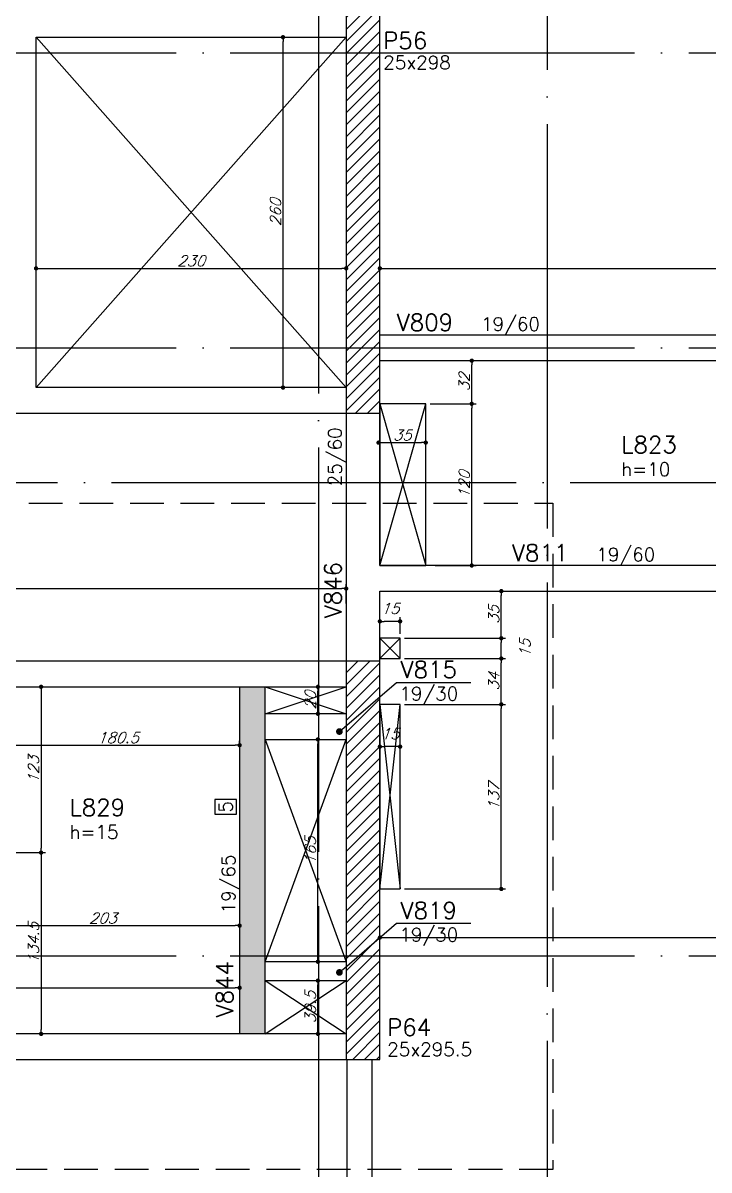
# Model space of a CAD drawing. Extents: x -5173 to 5397, y -2411 to 2089.
# Drawn here: x -1479 to -970, y 45 to 896 of the extents above; entities that cross this region are included whole.
import ezdxf
from ezdxf import colors
from ezdxf.entities.mleader import LeaderData, LeaderLine
from ezdxf.enums import TextEntityAlignment as Align
from ezdxf.math import Vec2, Vec3

# ---------------------------------------------------------------- set-up
doc = ezdxf.new("R2010")
doc.units = 0
doc.header["$LTSCALE"] = 50
doc.header["$MEASUREMENT"] = 0
doc.linetypes.add('DASHED', pattern=[0.75, 0.5, -0.25])
doc.linetypes.add('EIXO', pattern=[6.8, 6, -0.4, 0, -0.4])
doc.layers.get('0').update_dxf_attribs({"linetype": 'CONTINUOUS'})
doc.layers.get('DEFPOINTS').update_dxf_attribs({"linetype": 'CONTINUOUS'})
for name, color, linetype in [('F-AUX-RED', 1, 'CONTINUOUS'), ('F-COTAS', 106, 'CONTINUOUS'), ('F-COTAS-FUROS', 50, 'CONTINUOUS'), ('F-EIXO', 12, 'EIXO'), ('F-LAJES', 3, 'CONTINUOUS'), ('F-LAJES-DIM', 2, 'CONTINUOUS'), ('F-LAJES-NOME', 4, 'CONTINUOUS'), ('F-PILARES-DIM', 172, 'CONTINUOUS'), ('F-PILARES-HACH', 174, 'CONTINUOUS'), ('F-PILARES-NOME', 170, 'CONTINUOUS'), ('F-PILARES-S', 170, 'CONTINUOUS'), ('F-TEXTO', 6, 'CONTINUOUS'), ('F-VIGAS', 3, 'CONTINUOUS'), ('F-VIGAS-DIM', 2, 'CONTINUOUS'), ('F-VIGAS-NOME', 4, 'CONTINUOUS'), ('F-VÃO', 1, 'CONTINUOUS')]:
    doc.layers.add(name, color=color, linetype=linetype)
doc.layers.add('F-DESNIVEL-6', color=7, linetype='CONTINUOUS', true_color=0xffdebd)
doc.styles.add('CP-TEXT-INCL', font='simplex.shx', dxfattribs={"oblique": 20})
doc.styles.add('MCP', font='simplex.shx')
doc.styles.add('ROMANS', font='simplex.shx')
doc.styles.get("Standard").update_dxf_attribs({"font": 'simplex.shx'})
doc.dimstyles.new('CP-COTAS-50', dxfattribs={"dimscale": 0.64, "dimtxt": 12.5, "dimasz": 5, "dimexe": 5, "dimexo": 5, "dimgap": 2.5, "dimtad": 1, "dimdec": 1, "dimdsep": 46, "dimtxsty": 'CP-TEXT-INCL', "dimblk1": 'DOT', "dimblk2": 'DOT', "dimsah": 1, "dimcen": 9, "dimclrd": 256, "dimclre": 256, "dimclrt": 256, "dimadec": 0, "dimazin": 0, "dimtfac": 1, "dimtdec": 1, "dimtmove": 2, "dimatfit": 3, "dimldrblk": 'DOT', "dimfxl": 0, "dimtolj": 1, "dimarcsym": 0})

# ---------------------------------------------------------------- blocks, each defined once
blk = doc.blocks.new('_DOT')
at = {"color": 0, "linetype": 'ByBlock'}
blk.add_line((-0.5, 0), (-1, 0), dxfattribs=at)
at = {"color": 0, "linetype": 'ByBlock', "const_width": 0.5}
blk.add_lwpolyline([(-0.25, 0, 1), (0.25, 0, 1)], format="xyb", close=True, dxfattribs=at)
blk = doc.blocks.new('*D71')
at = {"layer": 'DEFPOINTS', "color": 0, "linetype": 'Continuous', "transparency": 16777216}
for p in [(-1259.96, 185.5), (-1259.96, 185.5), (-1259.96, 146)]:
    blk.add_point(p, dxfattribs=at)
at = {"layer": 'F-COTAS', "linetype": 'Continuous', "lineweight": -2, "transparency": 16777216}
blk.add_line((-1259.96, 149.2), (-1259.96, 182.3), dxfattribs=at)
at = {"layer": 'F-COTAS', "linetype": 'Continuous', "lineweight": -2, "transparency": 16777216, "xscale": 3.2, "yscale": 3.2, "zscale": 3.2}
for p, rotation in [((-1259.96, 185.5), 90), ((-1259.96, 146), 270)]:
    blk.add_blockref('_DOT', p, dxfattribs=dict(at, rotation=rotation))
at = {"layer": 'F-COTAS', "linetype": 'Continuous', "transparency": 16777216, "insert": (-1265.56, 165.75), "char_height": 8, "attachment_point": 5, "rotation": 90, "style": 'CP-TEXT-INCL'}
blk.add_mtext('\\A1;39.5', dxfattribs=at)
blk = doc.blocks.new('*D72')
at = {"layer": 'DEFPOINTS', "color": 0, "linetype": 'Continuous', "transparency": 16777216}
for p in [(-1259.96, 364.5), (-1259.96, 364.5), (-1259.96, 199.5)]:
    blk.add_point(p, dxfattribs=at)
at = {"layer": 'F-COTAS', "linetype": 'Continuous', "lineweight": -2, "transparency": 16777216}
blk.add_line((-1259.96, 202.7), (-1259.96, 361.3), dxfattribs=at)
at = {"layer": 'F-COTAS', "linetype": 'Continuous', "lineweight": -2, "transparency": 16777216, "xscale": 3.2, "yscale": 3.2, "zscale": 3.2}
for p, rotation in [((-1259.96, 364.5), 90), ((-1259.96, 199.5), 270)]:
    blk.add_blockref('_DOT', p, dxfattribs=dict(at, rotation=rotation))
at = {"layer": 'F-COTAS', "linetype": 'Continuous', "transparency": 16777216, "insert": (-1265.56, 282), "char_height": 8, "attachment_point": 5, "rotation": 90, "style": 'CP-TEXT-INCL'}
blk.add_mtext('\\A1;165', dxfattribs=at)
blk = doc.blocks.new('*D73')
at = {"layer": 'DEFPOINTS', "color": 0, "linetype": 'Continuous', "transparency": 16777216}
for p in [(-1259.96, 403.5), (-1259.96, 403.5), (-1259.96, 383.5)]:
    blk.add_point(p, dxfattribs=at)
at = {"layer": 'F-COTAS', "linetype": 'Continuous', "lineweight": -2, "transparency": 16777216}
blk.add_line((-1259.96, 386.7), (-1259.96, 400.3), dxfattribs=at)
at = {"layer": 'F-COTAS', "linetype": 'Continuous', "lineweight": -2, "transparency": 16777216, "xscale": 3.2, "yscale": 3.2, "zscale": 3.2}
for p, rotation in [((-1259.96, 403.5), 90), ((-1259.96, 383.5), 270)]:
    blk.add_blockref('_DOT', p, dxfattribs=dict(at, rotation=rotation))
at = {"layer": 'F-COTAS', "linetype": 'Continuous', "transparency": 16777216, "insert": (-1265.56, 393.5), "char_height": 8, "attachment_point": 5, "rotation": 90, "style": 'CP-TEXT-INCL'}
blk.add_mtext('\\A1;20', dxfattribs=at)
blk = doc.blocks.new('*D75')
at = {"layer": 'DEFPOINTS', "color": 0, "linetype": 'Continuous', "transparency": 16777216}
for p in [(-1285.84, 885.5), (-1285.84, 885.5), (-1285.84, 625.5)]:
    blk.add_point(p, dxfattribs=at)
at = {"layer": 'F-COTAS', "linetype": 'Continuous', "lineweight": -2, "transparency": 16777216}
blk.add_line((-1285.84, 628.7), (-1285.84, 882.3), dxfattribs=at)
at = {"layer": 'F-COTAS', "linetype": 'Continuous', "lineweight": -2, "transparency": 16777216, "xscale": 3.2, "yscale": 3.2, "zscale": 3.2}
for p, rotation in [((-1285.84, 885.5), 90), ((-1285.84, 625.5), 270)]:
    blk.add_blockref('_DOT', p, dxfattribs=dict(at, rotation=rotation))
at = {"layer": 'F-COTAS', "linetype": 'Continuous', "transparency": 16777216, "insert": (-1291.44, 755.5), "char_height": 8, "attachment_point": 5, "rotation": 90, "style": 'CP-TEXT-INCL'}
blk.add_mtext('\\A1;260', dxfattribs=at)
blk = doc.blocks.new('*D99')
at = {"layer": 'DEFPOINTS', "color": 0, "linetype": 'Continuous', "transparency": 16777216}
for p in [(-1469, 713.98), (-1239, 713.98), (-1239, 713.98)]:
    blk.add_point(p, dxfattribs=at)
at = {"layer": 'F-COTAS', "linetype": 'Continuous', "lineweight": -2, "transparency": 16777216}
blk.add_line((-1465.8, 713.98), (-1242.2, 713.98), dxfattribs=at)
at = {"layer": 'F-COTAS', "linetype": 'Continuous', "lineweight": -2, "transparency": 16777216, "xscale": 3.2, "yscale": 3.2, "zscale": 3.2, "rotation": 180}
blk.add_blockref('_DOT', (-1469, 713.98), dxfattribs=at)
at = {"layer": 'F-COTAS', "linetype": 'Continuous', "lineweight": -2, "transparency": 16777216, "xscale": 3.2, "yscale": 3.2, "zscale": 3.2}
blk.add_blockref('_DOT', (-1239, 713.98), dxfattribs=at)
at = {"layer": 'F-COTAS', "linetype": 'Continuous', "transparency": 16777216, "insert": (-1354, 719.58), "char_height": 8, "attachment_point": 5, "style": 'CP-TEXT-INCL'}
blk.add_mtext('\\A1;230', dxfattribs=at)
blk = doc.blocks.new('*D100')
at = {"layer": 'DEFPOINTS', "color": 0, "linetype": 'Continuous', "transparency": 16777216}
for p in [(-1214, 713.98), (-562, 713.98), (-562, 713.98)]:
    blk.add_point(p, dxfattribs=at)
at = {"layer": 'F-COTAS', "linetype": 'Continuous', "lineweight": -2, "transparency": 16777216}
blk.add_line((-1210.8, 713.98), (-565.2, 713.98), dxfattribs=at)
at = {"layer": 'F-COTAS', "linetype": 'Continuous', "lineweight": -2, "transparency": 16777216, "xscale": 3.2, "yscale": 3.2, "zscale": 3.2, "rotation": 180}
blk.add_blockref('_DOT', (-1214, 713.98), dxfattribs=at)
at = {"layer": 'F-COTAS', "linetype": 'Continuous', "lineweight": -2, "transparency": 16777216, "xscale": 3.2, "yscale": 3.2, "zscale": 3.2}
blk.add_blockref('_DOT', (-562, 713.98), dxfattribs=at)
at = {"layer": 'F-COTAS', "linetype": 'Continuous', "transparency": 16777216, "insert": (-888, 719.58), "char_height": 8, "attachment_point": 5, "style": 'CP-TEXT-INCL'}
blk.add_mtext('\\A1;652', dxfattribs=at)
blk = doc.blocks.new('*D115')
at = {"layer": 'DEFPOINTS', "color": 0, "linetype": 'Continuous', "transparency": 16777216}
for p in [(-1924.5, 180.18), (-1318, 180.18), (-1318, 180.18)]:
    blk.add_point(p, dxfattribs=at)
at = {"layer": 'F-COTAS', "linetype": 'Continuous', "lineweight": -2, "transparency": 16777216}
blk.add_line((-1921.3, 180.18), (-1321.2, 180.18), dxfattribs=at)
at = {"layer": 'F-COTAS', "linetype": 'Continuous', "lineweight": -2, "transparency": 16777216, "xscale": 3.2, "yscale": 3.2, "zscale": 3.2, "rotation": 180}
blk.add_blockref('_DOT', (-1924.5, 180.18), dxfattribs=at)
at = {"layer": 'F-COTAS', "linetype": 'Continuous', "lineweight": -2, "transparency": 16777216, "xscale": 3.2, "yscale": 3.2, "zscale": 3.2}
blk.add_blockref('_DOT', (-1318, 180.18), dxfattribs=at)
at = {"layer": 'F-COTAS', "linetype": 'Continuous', "transparency": 16777216, "insert": (-1605.51, 185.78), "char_height": 8, "attachment_point": 5, "style": 'CP-TEXT-INCL'}
blk.add_mtext('\\A1;606.5', dxfattribs=at)
blk = doc.blocks.new('*D116')
at = {"layer": 'DEFPOINTS', "color": 0, "linetype": 'Continuous', "transparency": 16777216}
for p in [(-1214, 217.48), (-562, 217.48), (-562, 217.48)]:
    blk.add_point(p, dxfattribs=at)
at = {"layer": 'F-COTAS', "linetype": 'Continuous', "lineweight": -2, "transparency": 16777216}
blk.add_line((-1210.8, 217.48), (-565.2, 217.48), dxfattribs=at)
at = {"layer": 'F-COTAS', "linetype": 'Continuous', "lineweight": -2, "transparency": 16777216, "xscale": 3.2, "yscale": 3.2, "zscale": 3.2, "rotation": 180}
blk.add_blockref('_DOT', (-1214, 217.48), dxfattribs=at)
at = {"layer": 'F-COTAS', "linetype": 'Continuous', "lineweight": -2, "transparency": 16777216, "xscale": 3.2, "yscale": 3.2, "zscale": 3.2}
blk.add_blockref('_DOT', (-562, 217.48), dxfattribs=at)
at = {"layer": 'F-COTAS', "linetype": 'Continuous', "transparency": 16777216, "insert": (-888, 223.08), "char_height": 8, "attachment_point": 5, "style": 'CP-TEXT-INCL'}
blk.add_mtext('\\A1;652', dxfattribs=at)
blk = doc.blocks.new('*D157')
at = {"layer": 'DEFPOINTS', "color": 0, "linetype": 'Continuous', "transparency": 16777216}
for p in [(-1239, 476.41), (-1924.5, 462.02), (-1239, 462.02)]:
    blk.add_point(p, dxfattribs=at)
at = {"layer": 'F-COTAS', "linetype": 'Continuous', "lineweight": -2, "transparency": 16777216}
for p, q in [((-1924.5, 465.22), (-1924.5, 479.61)), ((-1239, 465.22), (-1239, 479.61)), ((-1921.3, 476.41), (-1242.2, 476.41))]:
    blk.add_line(p, q, dxfattribs=at)
at = {"layer": 'F-COTAS', "linetype": 'Continuous', "lineweight": -2, "transparency": 16777216, "xscale": 3.2, "yscale": 3.2, "zscale": 3.2, "rotation": 180}
blk.add_blockref('_DOT', (-1924.5, 476.41), dxfattribs=at)
at = {"layer": 'F-COTAS', "linetype": 'Continuous', "lineweight": -2, "transparency": 16777216, "xscale": 3.2, "yscale": 3.2, "zscale": 3.2}
blk.add_blockref('_DOT', (-1239, 476.41), dxfattribs=at)
at = {"layer": 'F-COTAS', "linetype": 'Continuous', "transparency": 16777216, "insert": (-1581.75, 482.01), "char_height": 8, "attachment_point": 5, "style": 'CP-TEXT-INCL'}
blk.add_mtext('\\A1;685.5', dxfattribs=at)
blk = doc.blocks.new('*U183')
at = {"layer": 'F-EIXO'}
blk.add_line((0, 0), (7197, 0), dxfattribs=at)
at = {"layer": 'F-TEXTO', "style": 'ROMANS'}
blk.add_attdef('EIXO', text='', height=17.5, dxfattribs=at).set_placement((-28.2072, 0), align=Align.MIDDLE_CENTER)
blk = doc.blocks.new('*U184')
at = {"layer": 'F-EIXO'}
blk.add_line((0, 0), (7285, 0), dxfattribs=at)
at = {"layer": 'F-TEXTO', "style": 'ROMANS'}
blk.add_attdef('EIXO', text='', height=17.5, dxfattribs=at).set_placement((-28.2072, 0), align=Align.MIDDLE_CENTER)
blk = doc.blocks.new('*U191')
at = {"layer": 'F-EIXO'}
blk.add_line((0, 0), (7197, 0), dxfattribs=at)
at = {"layer": 'F-TEXTO', "style": 'ROMANS'}
blk.add_attdef('EIXO', text='', height=17.5, dxfattribs=at).set_placement((-28.2072, 0), align=Align.MIDDLE_CENTER)
blk = doc.blocks.new('*U206')
at = {"layer": 'F-EIXO'}
blk.add_line((0, 0), (0, -3027.88), dxfattribs=at)
at = {"layer": 'F-TEXTO', "style": 'ROMANS'}
blk.add_attdef('EIXO', text='', height=17.5, rotation=360, dxfattribs=at).set_placement((0, 28.21), align=Align.MIDDLE_CENTER)
blk = doc.blocks.new('*U180')
at = {"layer": 'F-EIXO'}
blk.add_line((0, 0), (7197, 0), dxfattribs=at)
at = {"layer": 'F-TEXTO', "style": 'ROMANS'}
blk.add_attdef('EIXO', text='', height=17.5, dxfattribs=at).set_placement((-28.2072, 0), align=Align.MIDDLE_CENTER)
blk = doc.blocks.new('*U179')
at = {"layer": 'F-EIXO'}
blk.add_line((0, 0), (0, -3127.88), dxfattribs=at)
at = {"layer": 'F-TEXTO', "style": 'ROMANS'}
blk.add_attdef('EIXO', text='', height=17.5, rotation=360, dxfattribs=at).set_placement((0, 28.21), align=Align.MIDDLE_CENTER)
blk = doc.blocks.new('*D316')
at = {"layer": 'DEFPOINTS', "color": 0, "linetype": 'Continuous', "transparency": 16777216}
for p in [(-3685.02, 1674.5), (-562, 1674.5), (-3446.5, -978.5)]:
    blk.add_point(p, dxfattribs=at)
at = {"layer": 'F-COTAS', "linetype": 'Continuous', "lineweight": -2, "transparency": 16777216}
for p, q in [((-565.2, 1674.5), (-3688.22, 1674.5)), ((-3685.02, -975.3), (-3685.02, 1671.3)), ((-3449.7, -978.5), (-3688.22, -978.5))]:
    blk.add_line(p, q, dxfattribs=at)
at = {"layer": 'F-COTAS', "linetype": 'Continuous', "lineweight": -2, "transparency": 16777216, "xscale": 3.2, "yscale": 3.2, "zscale": 3.2}
for p, rotation in [((-3685.02, 1674.5), 90), ((-3685.02, -978.5), 270)]:
    blk.add_blockref('_DOT', p, dxfattribs=dict(at, rotation=rotation))
at = {"layer": 'F-COTAS', "linetype": 'Continuous', "transparency": 16777216, "insert": (-3690.62, 348), "char_height": 8, "attachment_point": 5, "rotation": 90, "style": 'CP-TEXT-INCL'}
blk.add_mtext('\\A1;2653', dxfattribs=at)
blk = doc.blocks.new('*U8')
at = {"layer": 'F-VIGAS-DIM', "color": 1}
blk.add_lwpolyline([(0, 0), (11, 0), (11, 16), (0, 16)], close=True, dxfattribs=at)
at = {"layer": 'F-VIGAS-DIM', "style": 'MCP'}
blk.add_attdef('DIM', text='', height=10, dxfattribs=at).set_placement((5.5, 8), align=Align.MIDDLE_CENTER)
blk = doc.blocks.new('*U437')
at = {"layer": 'F-VÃO'}
for p, q in [((0, 0), (34, 120)), ((0, 120), (34, 0))]:
    blk.add_line(p, q, dxfattribs=at)
at = {"layer": 'F-VÃO', "color": 3}
blk.add_lwpolyline([(0, 0), (34, 0), (34, 120), (0, 120)], close=True, dxfattribs=at)
blk = doc.blocks.new('*U482')
at = {"layer": 'F-VÃO'}
for p, q in [((0, 0), (15, 15)), ((0, 15), (15, 0))]:
    blk.add_line(p, q, dxfattribs=at)
at = {"layer": 'F-VÃO', "color": 3}
blk.add_lwpolyline([(0, 0), (15, 0), (15, 15), (0, 15)], close=True, dxfattribs=at)
blk = doc.blocks.new('*U485')
at = {"layer": 'F-VÃO'}
for p, q in [((0, 0), (15, 137)), ((0, 137), (15, 0))]:
    blk.add_line(p, q, dxfattribs=at)
at = {"layer": 'F-VÃO', "color": 3}
blk.add_lwpolyline([(0, 0), (15, 0), (15, 137), (0, 137)], close=True, dxfattribs=at)
blk = doc.blocks.new('*D586')
at = {"layer": 'DEFPOINTS', "color": 0, "linetype": 'Continuous', "transparency": 16777216}
for p in [(-1180, 613.5), (-1145.86, 613.5), (-1176.12, 493.5)]:
    blk.add_point(p, dxfattribs=at)
at = {"layer": 'F-COTAS-FUROS', "linetype": 'Continuous', "lineweight": -2, "transparency": 16777216}
for p, q in [((-1176.8, 613.5), (-1142.66, 613.5)), ((-1145.86, 496.7), (-1145.86, 610.3)), ((-1172.92, 493.5), (-1142.66, 493.5))]:
    blk.add_line(p, q, dxfattribs=at)
at = {"layer": 'F-COTAS-FUROS', "linetype": 'Continuous', "lineweight": -2, "transparency": 16777216, "xscale": 3.2, "yscale": 3.2, "zscale": 3.2}
for p, rotation in [((-1145.86, 613.5), 90), ((-1145.86, 493.5), 270)]:
    blk.add_blockref('_DOT', p, dxfattribs=dict(at, rotation=rotation))
at = {"layer": 'F-COTAS-FUROS', "linetype": 'Continuous', "transparency": 16777216, "insert": (-1151.46, 553.5), "char_height": 8, "attachment_point": 5, "rotation": 90, "style": 'CP-TEXT-INCL'}
blk.add_mtext('\\A1;120', dxfattribs=at)
blk = doc.blocks.new('*D587')
at = {"layer": 'DEFPOINTS', "color": 0, "linetype": 'Continuous', "transparency": 16777216}
for p in [(-1165.67, 645.5), (-1145.86, 645.5), (-1180, 613.5)]:
    blk.add_point(p, dxfattribs=at)
at = {"layer": 'F-COTAS-FUROS', "linetype": 'Continuous', "lineweight": -2, "transparency": 16777216}
for p, q in [((-1162.47, 645.5), (-1142.66, 645.5)), ((-1145.86, 616.7), (-1145.86, 642.3)), ((-1176.8, 613.5), (-1142.66, 613.5))]:
    blk.add_line(p, q, dxfattribs=at)
at = {"layer": 'F-COTAS-FUROS', "linetype": 'Continuous', "lineweight": -2, "transparency": 16777216, "xscale": 3.2, "yscale": 3.2, "zscale": 3.2}
for p, rotation in [((-1145.86, 645.5), 90), ((-1145.86, 613.5), 270)]:
    blk.add_blockref('_DOT', p, dxfattribs=dict(at, rotation=rotation))
at = {"layer": 'F-COTAS-FUROS', "linetype": 'Continuous', "transparency": 16777216, "insert": (-1151.46, 629.5), "char_height": 8, "attachment_point": 5, "rotation": 90, "style": 'CP-TEXT-INCL'}
blk.add_mtext('\\A1;32', dxfattribs=at)
blk = doc.blocks.new('*D588')
at = {"layer": 'DEFPOINTS', "color": 0, "linetype": 'Continuous', "transparency": 16777216}
for p in [(-1215, 584.68), (-1180, 584.68), (-1180, 584.68)]:
    blk.add_point(p, dxfattribs=at)
at = {"layer": 'F-COTAS-FUROS', "linetype": 'Continuous', "lineweight": -2, "transparency": 16777216}
blk.add_line((-1211.8, 584.68), (-1183.2, 584.68), dxfattribs=at)
at = {"layer": 'F-COTAS-FUROS', "linetype": 'Continuous', "lineweight": -2, "transparency": 16777216, "xscale": 3.2, "yscale": 3.2, "zscale": 3.2, "rotation": 180}
blk.add_blockref('_DOT', (-1215, 584.68), dxfattribs=at)
at = {"layer": 'F-COTAS-FUROS', "linetype": 'Continuous', "lineweight": -2, "transparency": 16777216, "xscale": 3.2, "yscale": 3.2, "zscale": 3.2}
blk.add_blockref('_DOT', (-1180, 584.68), dxfattribs=at)
at = {"layer": 'F-COTAS-FUROS', "linetype": 'Continuous', "transparency": 16777216, "insert": (-1197.5, 590.28), "char_height": 8, "attachment_point": 5, "style": 'CP-TEXT-INCL'}
blk.add_mtext('\\A1;35', dxfattribs=at)
blk = doc.blocks.new('*D589')
at = {"layer": 'DEFPOINTS', "color": 0, "linetype": 'Continuous', "transparency": 16777216}
for p in [(-1199, 390.5), (-1123.95, 390.5), (-1199, 253.5)]:
    blk.add_point(p, dxfattribs=at)
at = {"layer": 'F-COTAS-FUROS', "linetype": 'Continuous', "lineweight": -2, "transparency": 16777216}
for p, q in [((-1195.8, 390.5), (-1120.75, 390.5)), ((-1123.95, 256.7), (-1123.95, 387.3)), ((-1195.8, 253.5), (-1120.75, 253.5))]:
    blk.add_line(p, q, dxfattribs=at)
at = {"layer": 'F-COTAS-FUROS', "linetype": 'Continuous', "lineweight": -2, "transparency": 16777216, "xscale": 3.2, "yscale": 3.2, "zscale": 3.2}
for p, rotation in [((-1123.95, 390.5), 90), ((-1123.95, 253.5), 270)]:
    blk.add_blockref('_DOT', p, dxfattribs=dict(at, rotation=rotation))
at = {"layer": 'F-COTAS-FUROS', "linetype": 'Continuous', "transparency": 16777216, "insert": (-1129.55, 322), "char_height": 8, "attachment_point": 5, "rotation": 90, "style": 'CP-TEXT-INCL'}
blk.add_mtext('\\A1;137', dxfattribs=at)
blk = doc.blocks.new('*D590')
at = {"layer": 'DEFPOINTS', "color": 0, "linetype": 'Continuous', "transparency": 16777216}
for p in [(-1199, 424.5), (-1123.95, 424.5), (-1199, 390.5)]:
    blk.add_point(p, dxfattribs=at)
at = {"layer": 'F-COTAS-FUROS', "linetype": 'Continuous', "lineweight": -2, "transparency": 16777216}
for p, q in [((-1195.8, 424.5), (-1120.75, 424.5)), ((-1123.95, 393.7), (-1123.95, 421.3)), ((-1195.8, 390.5), (-1120.75, 390.5))]:
    blk.add_line(p, q, dxfattribs=at)
at = {"layer": 'F-COTAS-FUROS', "linetype": 'Continuous', "lineweight": -2, "transparency": 16777216, "xscale": 3.2, "yscale": 3.2, "zscale": 3.2}
for p, rotation in [((-1123.95, 424.5), 90), ((-1123.95, 390.5), 270)]:
    blk.add_blockref('_DOT', p, dxfattribs=dict(at, rotation=rotation))
at = {"layer": 'F-COTAS-FUROS', "linetype": 'Continuous', "transparency": 16777216, "insert": (-1129.55, 407.5), "char_height": 8, "attachment_point": 5, "rotation": 90, "style": 'CP-TEXT-INCL'}
blk.add_mtext('\\A1;34', dxfattribs=at)
blk = doc.blocks.new('*D591')
at = {"layer": 'DEFPOINTS', "color": 0, "linetype": 'Continuous', "transparency": 16777216}
for p in [(-1199, 439.5), (-1123.95, 439.5), (-1199, 424.5)]:
    blk.add_point(p, dxfattribs=at)
at = {"layer": 'F-COTAS-FUROS', "linetype": 'Continuous', "lineweight": -2, "transparency": 16777216}
for p, q in [((-1195.8, 439.5), (-1120.75, 439.5)), ((-1123.95, 427.7), (-1123.95, 436.3)), ((-1195.8, 424.5), (-1120.75, 424.5))]:
    blk.add_line(p, q, dxfattribs=at)
at = {"layer": 'F-COTAS-FUROS', "linetype": 'Continuous', "lineweight": -2, "transparency": 16777216, "xscale": 3.2, "yscale": 3.2, "zscale": 3.2}
for p, rotation in [((-1123.95, 439.5), 90), ((-1123.95, 424.5), 270)]:
    blk.add_blockref('_DOT', p, dxfattribs=dict(at, rotation=rotation))
at = {"layer": 'F-COTAS-FUROS', "linetype": 'Continuous', "transparency": 16777216, "insert": (-1106.35, 432), "char_height": 8, "attachment_point": 5, "rotation": 90, "style": 'CP-TEXT-INCL'}
blk.add_mtext('\\A1;15', dxfattribs=at)
blk = doc.blocks.new('*D592')
at = {"layer": 'DEFPOINTS', "color": 0, "linetype": 'Continuous', "transparency": 16777216}
for p in [(-1130.16, 474.5), (-1123.95, 474.5), (-1199, 439.5)]:
    blk.add_point(p, dxfattribs=at)
at = {"layer": 'F-COTAS-FUROS', "linetype": 'Continuous', "lineweight": -2, "transparency": 16777216}
for p, q in [((-1126.96, 474.5), (-1120.75, 474.5)), ((-1123.95, 442.7), (-1123.95, 471.3)), ((-1195.8, 439.5), (-1120.75, 439.5))]:
    blk.add_line(p, q, dxfattribs=at)
at = {"layer": 'F-COTAS-FUROS', "linetype": 'Continuous', "lineweight": -2, "transparency": 16777216, "xscale": 3.2, "yscale": 3.2, "zscale": 3.2}
for p, rotation in [((-1123.95, 474.5), 90), ((-1123.95, 439.5), 270)]:
    blk.add_blockref('_DOT', p, dxfattribs=dict(at, rotation=rotation))
at = {"layer": 'F-COTAS-FUROS', "linetype": 'Continuous', "transparency": 16777216, "insert": (-1129.55, 457), "char_height": 8, "attachment_point": 5, "rotation": 90, "style": 'CP-TEXT-INCL'}
blk.add_mtext('\\A1;35', dxfattribs=at)
blk = doc.blocks.new('*D593')
at = {"layer": 'DEFPOINTS', "color": 0, "linetype": 'Continuous', "transparency": 16777216}
for p in [(-1214, 452.02), (-1214, 439.5), (-1199, 439.5)]:
    blk.add_point(p, dxfattribs=at)
at = {"layer": 'F-COTAS-FUROS', "linetype": 'Continuous', "lineweight": -2, "transparency": 16777216}
for p, q in [((-1214, 442.7), (-1214, 455.22)), ((-1202.2, 452.02), (-1210.8, 452.02)), ((-1199, 442.7), (-1199, 455.22))]:
    blk.add_line(p, q, dxfattribs=at)
at = {"layer": 'F-COTAS-FUROS', "linetype": 'Continuous', "lineweight": -2, "transparency": 16777216, "xscale": 3.2, "yscale": 3.2, "zscale": 3.2, "rotation": 180}
blk.add_blockref('_DOT', (-1214, 452.02), dxfattribs=at)
at = {"layer": 'F-COTAS-FUROS', "linetype": 'Continuous', "lineweight": -2, "transparency": 16777216, "xscale": 3.2, "yscale": 3.2, "zscale": 3.2}
blk.add_blockref('_DOT', (-1199, 452.02), dxfattribs=at)
at = {"layer": 'F-COTAS-FUROS', "linetype": 'Continuous', "transparency": 16777216, "insert": (-1206.5, 461.62), "char_height": 8, "attachment_point": 5, "style": 'CP-TEXT-INCL'}
blk.add_mtext('\\A1;15', dxfattribs=at)
blk = doc.blocks.new('*D594')
at = {"layer": 'DEFPOINTS', "color": 0, "linetype": 'Continuous', "transparency": 16777216}
for p in [(-1214, 359.11), (-1214, 350.74), (-1199, 350.74)]:
    blk.add_point(p, dxfattribs=at)
at = {"layer": 'F-COTAS-FUROS', "linetype": 'Continuous', "lineweight": -2, "transparency": 16777216}
for p, q in [((-1214, 353.94), (-1214, 362.31)), ((-1202.2, 359.11), (-1210.8, 359.11)), ((-1199, 353.94), (-1199, 362.31))]:
    blk.add_line(p, q, dxfattribs=at)
at = {"layer": 'F-COTAS-FUROS', "linetype": 'Continuous', "lineweight": -2, "transparency": 16777216, "xscale": 3.2, "yscale": 3.2, "zscale": 3.2, "rotation": 180}
blk.add_blockref('_DOT', (-1214, 359.11), dxfattribs=at)
at = {"layer": 'F-COTAS-FUROS', "linetype": 'Continuous', "lineweight": -2, "transparency": 16777216, "xscale": 3.2, "yscale": 3.2, "zscale": 3.2}
blk.add_blockref('_DOT', (-1199, 359.11), dxfattribs=at)
at = {"layer": 'F-COTAS-FUROS', "linetype": 'Continuous', "transparency": 16777216, "insert": (-1206.5, 368.71), "char_height": 8, "attachment_point": 5, "style": 'CP-TEXT-INCL'}
blk.add_mtext('\\A1;15', dxfattribs=at)
blk = doc.blocks.new('*D777')
at = {"layer": 'DEFPOINTS', "color": 0, "linetype": 'Continuous', "transparency": 16777216}
for p in [(-1498.45, 358.82), (-1318, 360.2), (-1318, 358.82)]:
    blk.add_point(p, dxfattribs=at)
at = {"layer": 'F-COTAS', "linetype": 'Continuous', "lineweight": -2, "transparency": 16777216}
for p, q in [((-1498.45, 362.02), (-1498.45, 363.4)), ((-1495.25, 360.2), (-1321.2, 360.2)), ((-1318, 362.02), (-1318, 363.4))]:
    blk.add_line(p, q, dxfattribs=at)
at = {"layer": 'F-COTAS', "linetype": 'Continuous', "lineweight": -2, "transparency": 16777216, "xscale": 3.2, "yscale": 3.2, "zscale": 3.2, "rotation": 180}
blk.add_blockref('_DOT', (-1498.45, 360.2), dxfattribs=at)
at = {"layer": 'F-COTAS', "linetype": 'Continuous', "lineweight": -2, "transparency": 16777216, "xscale": 3.2, "yscale": 3.2, "zscale": 3.2}
blk.add_blockref('_DOT', (-1318, 360.2), dxfattribs=at)
at = {"layer": 'F-COTAS', "linetype": 'Continuous', "transparency": 16777216, "insert": (-1408.23, 365.8), "char_height": 8, "attachment_point": 5, "style": 'CP-TEXT-INCL'}
blk.add_mtext('\\A1;180.5', dxfattribs=at)
blk = doc.blocks.new('*D778')
at = {"layer": 'DEFPOINTS', "color": 0, "linetype": 'Continuous', "transparency": 16777216}
for p in [(-1521, 243.3), (-1318, 235.94), (-1318, 226.29)]:
    blk.add_point(p, dxfattribs=at)
at = {"layer": 'F-COTAS', "linetype": 'Continuous', "lineweight": -2, "transparency": 16777216}
for p, q in [((-1521, 240.1), (-1521, 223.09)), ((-1318, 232.74), (-1318, 223.09)), ((-1517.8, 226.29), (-1321.2, 226.29))]:
    blk.add_line(p, q, dxfattribs=at)
at = {"layer": 'F-COTAS', "linetype": 'Continuous', "lineweight": -2, "transparency": 16777216, "xscale": 3.2, "yscale": 3.2, "zscale": 3.2, "rotation": 180}
blk.add_blockref('_DOT', (-1521, 226.29), dxfattribs=at)
at = {"layer": 'F-COTAS', "linetype": 'Continuous', "lineweight": -2, "transparency": 16777216, "xscale": 3.2, "yscale": 3.2, "zscale": 3.2}
blk.add_blockref('_DOT', (-1318, 226.29), dxfattribs=at)
at = {"layer": 'F-COTAS', "linetype": 'Continuous', "transparency": 16777216, "insert": (-1419.5, 231.89), "char_height": 8, "attachment_point": 5, "style": 'CP-TEXT-INCL'}
blk.add_mtext('\\A1;203', dxfattribs=at)
blk = doc.blocks.new('*D779')
at = {"layer": 'DEFPOINTS', "color": 0, "linetype": 'Continuous', "transparency": 16777216}
for p in [(-1479.96, 403.5), (-1498.36, 280.5), (-1465.23, 280.5)]:
    blk.add_point(p, dxfattribs=at)
at = {"layer": 'F-COTAS', "linetype": 'Continuous', "lineweight": -2, "transparency": 16777216}
for p, q in [((-1476.76, 403.5), (-1462.03, 403.5)), ((-1465.23, 400.3), (-1465.23, 283.7)), ((-1495.16, 280.5), (-1462.03, 280.5))]:
    blk.add_line(p, q, dxfattribs=at)
at = {"layer": 'F-COTAS', "linetype": 'Continuous', "lineweight": -2, "transparency": 16777216, "xscale": 3.2, "yscale": 3.2, "zscale": 3.2}
for p, rotation in [((-1465.23, 403.5), 90), ((-1465.23, 280.5), 270)]:
    blk.add_blockref('_DOT', p, dxfattribs=dict(at, rotation=rotation))
at = {"layer": 'F-COTAS', "linetype": 'Continuous', "transparency": 16777216, "insert": (-1470.83, 342), "char_height": 8, "attachment_point": 5, "rotation": 90, "style": 'CP-TEXT-INCL'}
blk.add_mtext('\\A1;123', dxfattribs=at)
blk = doc.blocks.new('*D780')
at = {"layer": 'DEFPOINTS', "color": 0, "linetype": 'Continuous', "transparency": 16777216}
for p in [(-1498.36, 280.5), (-1465.23, 146), (-1465.23, 146)]:
    blk.add_point(p, dxfattribs=at)
at = {"layer": 'F-COTAS', "linetype": 'Continuous', "lineweight": -2, "transparency": 16777216}
for p, q in [((-1495.16, 280.5), (-1462.03, 280.5)), ((-1465.23, 277.3), (-1465.23, 149.2))]:
    blk.add_line(p, q, dxfattribs=at)
at = {"layer": 'F-COTAS', "linetype": 'Continuous', "lineweight": -2, "transparency": 16777216, "xscale": 3.2, "yscale": 3.2, "zscale": 3.2}
for p, rotation in [((-1465.23, 280.5), 90), ((-1465.23, 146), 270)]:
    blk.add_blockref('_DOT', p, dxfattribs=dict(at, rotation=rotation))
at = {"layer": 'F-COTAS', "linetype": 'Continuous', "transparency": 16777216, "insert": (-1470.83, 213.25), "char_height": 8, "attachment_point": 5, "rotation": 90, "style": 'CP-TEXT-INCL'}
blk.add_mtext('\\A1;134.5', dxfattribs=at)

msp = doc.modelspace()

# ---------------------------------------------------------------- hatches: boundary and pattern name
at = {"layer": 'F-DESNIVEL-6', "linetype": 'Continuous'}
h = msp.add_hatch(color=256, dxfattribs=at)
h.dxf.hatch_style = 1
h.paths.add_polyline_path([(-1299, 364.5), (-1299, 383.5), (-1299, 403.5), (-1318, 403.5), (-1318, 374), (-1318, 204), (-1299, 204)])
h = msp.add_hatch(color=256, dxfattribs=at)
h.dxf.hatch_style = 1
h.paths.add_polyline_path([(-1299, 185.5), (-1299, 199.5), (-1299, 204), (-1318, 204), (-1318, 192.5), (-1318, 146), (-1299, 146)])
at = {"layer": 'F-PILARES-HACH', "linetype": 'Continuous'}
h = msp.add_hatch(dxfattribs=at)
h.set_pattern_fill('ANSI31', color=256, scale=50, style=0)
h.paths.add_polyline_path([(-1239, 606.5), (-1214, 606.5), (-1214, 904.5), (-1239, 904.5)], flags=16)
h = msp.add_hatch(dxfattribs=at)
h.set_pattern_fill('ANSI31', color=256, scale=50, style=0)
h.paths.add_polyline_path([(-1239, 127), (-1214, 127), (-1214, 422.5), (-1239, 422.5)], flags=16)

# ---------------------------------------------------------------- linework, layer by layer
at = {"layer": 'F-AUX-RED', "color": 4, "linetype": 'DASHED'}
msp.add_lwpolyline([(-1999.294, 539.758), (-1085.673, 539.758), (-1085.673, 45.469), (-1999.294, 45.469)], close=True, dxfattribs=at)
at = {"layer": 'F-LAJES'}
msp.add_lwpolyline([(-1521, 146), (-1521, 280.5), (-1498.363, 280.5), (-1498.5, 403.5), (-1318, 403.5), (-1318, 146), (-1521, 146)], dxfattribs=at)
at = {"layer": 'F-PILARES-S', "linetype": 'Continuous'}
for points in [[(-1239, 606.5), (-1214, 606.5), (-1214, 904.5), (-1239, 904.5), (-1239, 606.5)], [(-1239, 127), (-1214, 127), (-1214, 422.5), (-1239, 422.5), (-1239, 127)]]:
    msp.add_lwpolyline(points, dxfattribs=at)
at = {"layer": 'F-VIGAS'}
for points in [[(-1469, 885.5), (-1239, 885.5)], [(-1469, 625.5), (-1469, 885.5)], [(-562, 664.5), (-1214, 664.5)], [(-1214, 645.5), (-562, 645.5)], [(-1239, 625.5), (-1469, 625.5)], [(-1722.5, 606.5), (-1476, 606.5)], [(-1476, 606.5), (-1239, 606.5)], [(-1239, 606.5), (-1239, 484)], [(-1214, 493.5), (-1214, 606.5)], [(-562, 493.5), (-1214, 493.5)], [(-1239, 484), (-1239, 422.5)], [(-1214, 474.5), (-562, 474.5)], [(-1214, 422.5), (-1214, 474.5)], [(-1308.5, 422.5), (-1924.5, 422.5)], [(-1239, 422.5), (-1308.5, 422.5)], [(-1924.5, 403.5), (-1299, 403.5)], [(-1318, 403.5), (-1318, 374)], [(-1299, 403.5), (-1239, 403.5)], [(-1299, 383.5), (-1299, 403.5)], [(-1239, 383.5), (-1299, 383.5)], [(-1299, 364.5), (-1299, 383.5)], [(-1318, 374), (-1318, 192.5)], [(-1299, 199.5), (-1299, 364.5)], [(-1299, 364.5), (-1239, 364.5)], [(-1239, 199.5), (-1299, 199.5)], [(-1299, 185.5), (-1299, 199.5)], [(-1318, 192.5), (-1318, 146)], [(-1299, 146), (-1299, 185.5)], [(-1299, 185.5), (-1239, 185.5)], [(-1299, 146), (-1924.5, 146)], [(-1239, 146), (-1299, 146)], [(-1924.5, 127), (-1308.5, 127)], [(-1308.5, 127), (-1239, 127)], [(-1238.6, 127), (-1238.6, -14.5)], [(-1219.6, -5), (-1219.6, 127)]]:
    msp.add_lwpolyline(points, dxfattribs=at)
at = {"layer": 'F-VÃO'}
for p, q in [((-1469, 625.5), (-1239, 885.5)), ((-1469, 885.5), (-1239, 625.5)), ((-1299, 383.5), (-1239, 403.5)), ((-1299, 403.5), (-1239, 383.5)), ((-1299, 199.5), (-1239, 364.5)), ((-1299, 364.5), (-1239, 199.5)), ((-1299, 146), (-1239, 185.5)), ((-1299, 185.5), (-1239, 146))]:
    msp.add_line(p, q, dxfattribs=at)

# ---------------------------------------------------------------- block references
at = {"layer": 'F-EIXO', "linetype": 'Continuous'}
for name, p in [('*U179', (-1259.5, 1941.357)), ('*U206', (-1090, 1841.357)), ('*U191', (-3705.761, 874)), ('*U183', (-3705.761, 655)), ('*U184', (-3793.715, 555)), ('*U180', (-3705.761, 204))]:
    msp.add_blockref(name, p, dxfattribs=at)
at = {"layer": 'F-VIGAS-DIM', "linetype": 'Continuous', "rotation": 90}
msp.add_blockref('*U8', (-1320.375, 308.98), dxfattribs=at).add_auto_attribs({'DIM': '5'})
at = {"layer": 'F-VÃO', "linetype": 'Continuous'}
for name, p in [('*U437', (-1214, 493.5)), ('*U482', (-1214, 424.5)), ('*U485', (-1214, 253.5))]:
    msp.add_blockref(name, p, dxfattribs=at)

# ---------------------------------------------------------------- texts
at = {"layer": 'F-LAJES-DIM', "linetype": 'Continuous', "style": 'MCP'}
for s, p in [('h=10', (-1035.026, 559.929)), ('h=15', (-1444.221, 290.741))]:
    msp.add_text(s, height=10, dxfattribs=at).set_placement(p)
at = {"layer": 'F-LAJES-NOME', "linetype": 'Continuous', "style": 'MCP'}
for s, p in [('L823', (-1035.026, 576.929)), ('L829', (-1444.221, 307.741))]:
    msp.add_text(s, height=12.5, dxfattribs=at).set_placement(p)
at = {"layer": 'F-PILARES-DIM', "linetype": 'Continuous', "style": 'MCP'}
for s, p in [('25x298', (-1211.541, 861.742)), ('25x295.5', (-1208.589, 129.56))]:
    msp.add_text(s, height=10, dxfattribs=at).set_placement(p)
at = {"layer": 'F-PILARES-NOME', "linetype": 'Continuous', "style": 'MCP'}
for s, p in [('P56', (-1211.541, 876.742)), ('P64', (-1208.589, 144.56))]:
    msp.add_text(s, height=12.5, dxfattribs=at).set_placement(p)
at = {"layer": 'F-VIGAS-DIM', "linetype": 'Continuous', "style": 'MCP'}
for s, p in [('19/60', (-1139, 667.625)), ('19/60', (-1053.503, 496.625)), ('19/30', (-1199.568, 393.389)), ('19/30', (-1199.568, 214.65))]:
    msp.add_text(s, height=10, dxfattribs=at).set_placement(p)
for s, p in [('25/60', (-1242.352, 552.288)), ('19/65', (-1321.294, 235.38))]:
    msp.add_text(s, height=10, rotation=90, dxfattribs=at).set_placement(p)
at = {"layer": 'F-VIGAS-NOME', "linetype": 'Continuous', "style": 'MCP'}
for s, p in [('V809', (-1201.5, 667.625)), ('V811', (-1116.003, 496.625)), ('V815', (-1198.643, 410.061)), ('V819', (-1198.643, 231.322))]:
    msp.add_text(s, height=12.5, dxfattribs=at).set_placement(p)
for s, p in [('V846', (-1242.584, 454.393)), ('V844', (-1322.873, 158.169))]:
    msp.add_text(s, height=12.5, rotation=90, dxfattribs=at).set_placement(p)

# ---------------------------------------------------------------- dimensions: what is measured, and where the dimension line sits
at = {"layer": 'F-COTAS', "linetype": 'Continuous'}
for base, p1, p2, angle, picture, middle in [((-3685.025, 1674.5), (-3446.5, -978.5), (-562, 1674.5), 90, '*D316', (-3690.625, 348)), ((-1285.84, 885.5), (-1285.84, 625.5), (-1285.84, 885.5), 270, '*D75', (-1291.44, 755.5)), ((-1239, 713.977), (-1469, 713.977), (-1239, 713.977), 180, '*D99', (-1354, 719.577)), ((-562, 713.977), (-1214, 713.977), (-562, 713.977), 180, '*D100', (-888, 719.577)), ((-1259.964, 403.5), (-1259.964, 383.5), (-1259.964, 403.5), 270, '*D73', (-1265.564, 393.5)), ((-1259.964, 364.5), (-1259.964, 199.5), (-1259.964, 364.5), 270, '*D72', (-1265.564, 282)), ((-562, 217.481), (-1214, 217.481), (-562, 217.481), 180, '*D116', (-888, 223.081)), ((-1259.964, 185.5), (-1259.964, 146), (-1259.964, 185.5), 270, '*D71', (-1265.564, 165.75))]:
    dim = msp.add_linear_dim(base=base, p1=p1, p2=p2, angle=angle, dimstyle='CP-COTAS-50', dxfattribs=at)
    dim.commit()
    dim.dimension.update_dxf_attribs({"geometry": picture, "text_midpoint": middle})
dim = msp.add_linear_dim(base=(-1239, 476.415), p1=(-1924.5, 462.024), p2=(-1239, 462.024), dimstyle='CP-COTAS-50', dxfattribs=at)
dim.commit()
dim.dimension.update_dxf_attribs({"geometry": '*D157', "text_midpoint": (-1581.75, 482.015)})
for base, p1, p2, picture, middle in [((-1465.228, 280.5), (-1479.959, 403.5), (-1498.363, 280.5), '*D779', (-1470.828, 342)), ((-1465.228, 146), (-1498.363, 280.5), (-1465.228, 146), '*D780', (-1470.828, 213.25))]:
    dim = msp.add_linear_dim(base=base, p1=p1, p2=p2, angle=90, dimstyle='CP-COTAS-50', override={"dimfxl": 7.5}, dxfattribs=at)
    dim.commit()
    dim.dimension.update_dxf_attribs({"geometry": picture, "text_midpoint": middle})
for base, p1, p2, picture, middle in [((-1318, 360.202), (-1498.4503, 358.8222), (-1318, 358.8222), '*D777', (-1408.2252, 365.802)), ((-1318, 226.285), (-1521, 243.299), (-1318, 235.941), '*D778', (-1419.5, 231.885))]:
    dim = msp.add_linear_dim(base=base, p1=p1, p2=p2, dimstyle='CP-COTAS-50', override={"dimfxl": 7.5}, dxfattribs=at)
    dim.commit()
    dim.dimension.update_dxf_attribs({"geometry": picture, "text_midpoint": middle})
dim = msp.add_linear_dim(base=(-1318, 180.185), p1=(-1924.5, 180.185), p2=(-1318, 180.185), angle=180, dimstyle='CP-COTAS-50', dxfattribs=at)
dim.commit()
dim.dimension.update_dxf_attribs({"geometry": '*D115', "text_midpoint": (-1605.511, 185.785), "dimtype": 160})
at = {"layer": 'F-COTAS-FUROS', "linetype": 'Continuous'}
for base, p1, p2, picture, middle in [((-1145.865, 645.5), (-1180, 613.5), (-1165.668, 645.5), '*D587', (-1151.465, 629.5)), ((-1145.865, 613.5), (-1176.119, 493.5), (-1180, 613.5), '*D586', (-1151.465, 553.5)), ((-1123.954, 474.5), (-1199, 439.5), (-1130.162, 474.5), '*D592', (-1129.554, 457)), ((-1123.954, 439.5), (-1199, 424.5), (-1199, 439.5), '*D591', (-1106.354, 432)), ((-1123.954, 424.5), (-1199, 390.5), (-1199, 424.5), '*D590', (-1129.554, 407.5)), ((-1123.954, 390.5), (-1199, 253.5), (-1199, 390.5), '*D589', (-1129.554, 322))]:
    dim = msp.add_linear_dim(base=base, p1=p1, p2=p2, angle=90, dimstyle='CP-COTAS-50', override={"dimfxl": 7.5}, dxfattribs=at)
    dim.commit()
    dim.dimension.update_dxf_attribs({"geometry": picture, "text_midpoint": middle})
for base, p1, p2, picture, middle in [((-1180, 584.684), (-1214.997, 584.684), (-1180, 584.684), '*D588', (-1197.499, 590.284)), ((-1214, 452.018), (-1199, 439.5), (-1214, 439.5), '*D593', (-1206.5, 461.618)), ((-1214, 359.112), (-1199, 350.741), (-1214, 350.741), '*D594', (-1206.5, 368.712))]:
    dim = msp.add_linear_dim(base=base, p1=p1, p2=p2, dimstyle='CP-COTAS-50', override={"dimfxl": 7.5}, dxfattribs=at)
    dim.commit()
    dim.dimension.update_dxf_attribs({"geometry": picture, "text_midpoint": middle})

# ---------------------------------------------------------------- leaders
at = {"layer": 'F-AUX-RED', "linetype": 'Continuous'}
ml = msp.add_multileader_mtext('Standard', dxfattribs=at)
ml.set_content('', color=256)
ml.set_leader_properties()
ml.set_arrow_properties(name='DOT')
ml.build(insert=Vec2(0, 0))
ml.multileader.update_dxf_attribs({"text_right_attachment_type": 6, "dogleg_length": 0.36, "arrow_head_size": 5})
ctx = ml.context
ctx.base_point, ctx.char_height, ctx.arrow_head_size, ctx.landing_gap_size, ctx.plane_origin = Vec3(-1146.631, 406.788), 0.18, 5, 0.09, Vec3(-1244.01, 370.319)
ctx.right_attachment = 6
notes = []
notes.append((ctx, [(0, (1, 1, 0), (-1201.671, 406.788), (1, 0), 55.04, [(0, [(-1244.01, 370.319)], 0, [])])]))
ctx.mtext.insert, ctx.mtext.flow_direction = Vec3(-1146.541, 406.878), 5
ml = msp.add_multileader_mtext('Standard', dxfattribs=at)
ml.set_content('', color=256)
ml.set_leader_properties()
ml.set_arrow_properties(name='DOT')
ml.build(insert=Vec2(0, 0))
ml.multileader.update_dxf_attribs({"text_right_attachment_type": 6, "dogleg_length": 0.36, "arrow_head_size": 5})
ctx = ml.context
ctx.base_point, ctx.char_height, ctx.arrow_head_size, ctx.landing_gap_size, ctx.plane_origin = Vec3(-1146.631, 228.049), 0.18, 5, 0.09, Vec3(-1244.01, 191.58)
ctx.right_attachment = 6
notes.append((ctx, [(0, (1, 1, 0), (-1201.671, 228.049), (1, 0), 55.04, [(0, [(-1244.01, 191.58)], 0, [])])]))
ctx.mtext.insert, ctx.mtext.flow_direction = Vec3(-1146.541, 228.139), 5
for ctx, leaders in notes:
    for number, flags, end, landing, length, lines in leaders:
        leader = LeaderData()
        leader.index, (leader.has_last_leader_line, leader.has_dogleg_vector, leader.attachment_direction) = number, flags
        leader.last_leader_point, leader.dogleg_vector, leader.dogleg_length = Vec3(end), Vec3(landing), length
        for number, points, colour, breaks in lines:
            line = LeaderLine()
            line.index, line.vertices, line.color, line.breaks = number, Vec3.list(points), colors.encode_raw_color(colour), breaks
            leader.lines.append(line)
        ctx.leaders.append(leader)

doc.saveas('drawing.dxf')
